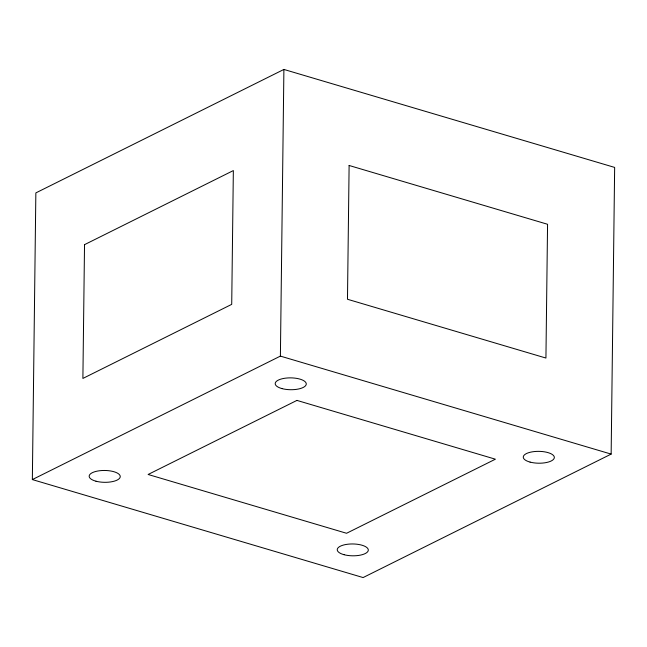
<?xml version="1.0" encoding="UTF-8"?>
<svg xmlns="http://www.w3.org/2000/svg" width="647" height="647" viewBox="0 0 647 647"><rect width="100%" height="100%" fill="white"/><g stroke="black" fill="none" stroke-linecap="round" stroke-linejoin="round"><path stroke-width="0.97" d="M32.35 479.581L35.852 192.903L283.896 69.439L614.65 167.419L611.148 454.097L363.104 577.561L32.35 479.581L280.394 356.109L611.148 454.097M280.394 356.109L283.896 69.439M84.531 244.655L82.889 378.438L231.715 304.357L233.349 170.573L84.531 244.655M349.113 165.478L347.479 299.262L545.931 358.05L547.564 224.274L349.113 165.478M296.933 400.404L148.106 474.477L346.566 533.274L495.392 459.192L296.933 400.404M344.042 554.697A15.544 5.928 0.7 0 0 368.272 550.468A15.544 5.928 0.7 0 0 345.991 544.483A15.544 5.928 0.7 0 0 344.042 554.697M530.071 462.095A15.544 5.928 0.7 0 0 554.301 457.874A15.544 5.928 0.7 0 0 532.02 451.881A15.544 5.928 0.7 0 0 530.071 462.095M95.974 481.206A15.544 5.928 0.7 0 0 120.205 476.985A15.544 5.928 0.7 0 0 97.915 470.992A15.544 5.928 0.7 0 0 95.974 481.206M282.003 388.604A15.544 5.928 0.7 0 0 306.233 384.383A15.544 5.928 0.7 0 0 283.952 378.39A15.544 5.928 0.7 0 0 282.003 388.604"/></g></svg>
